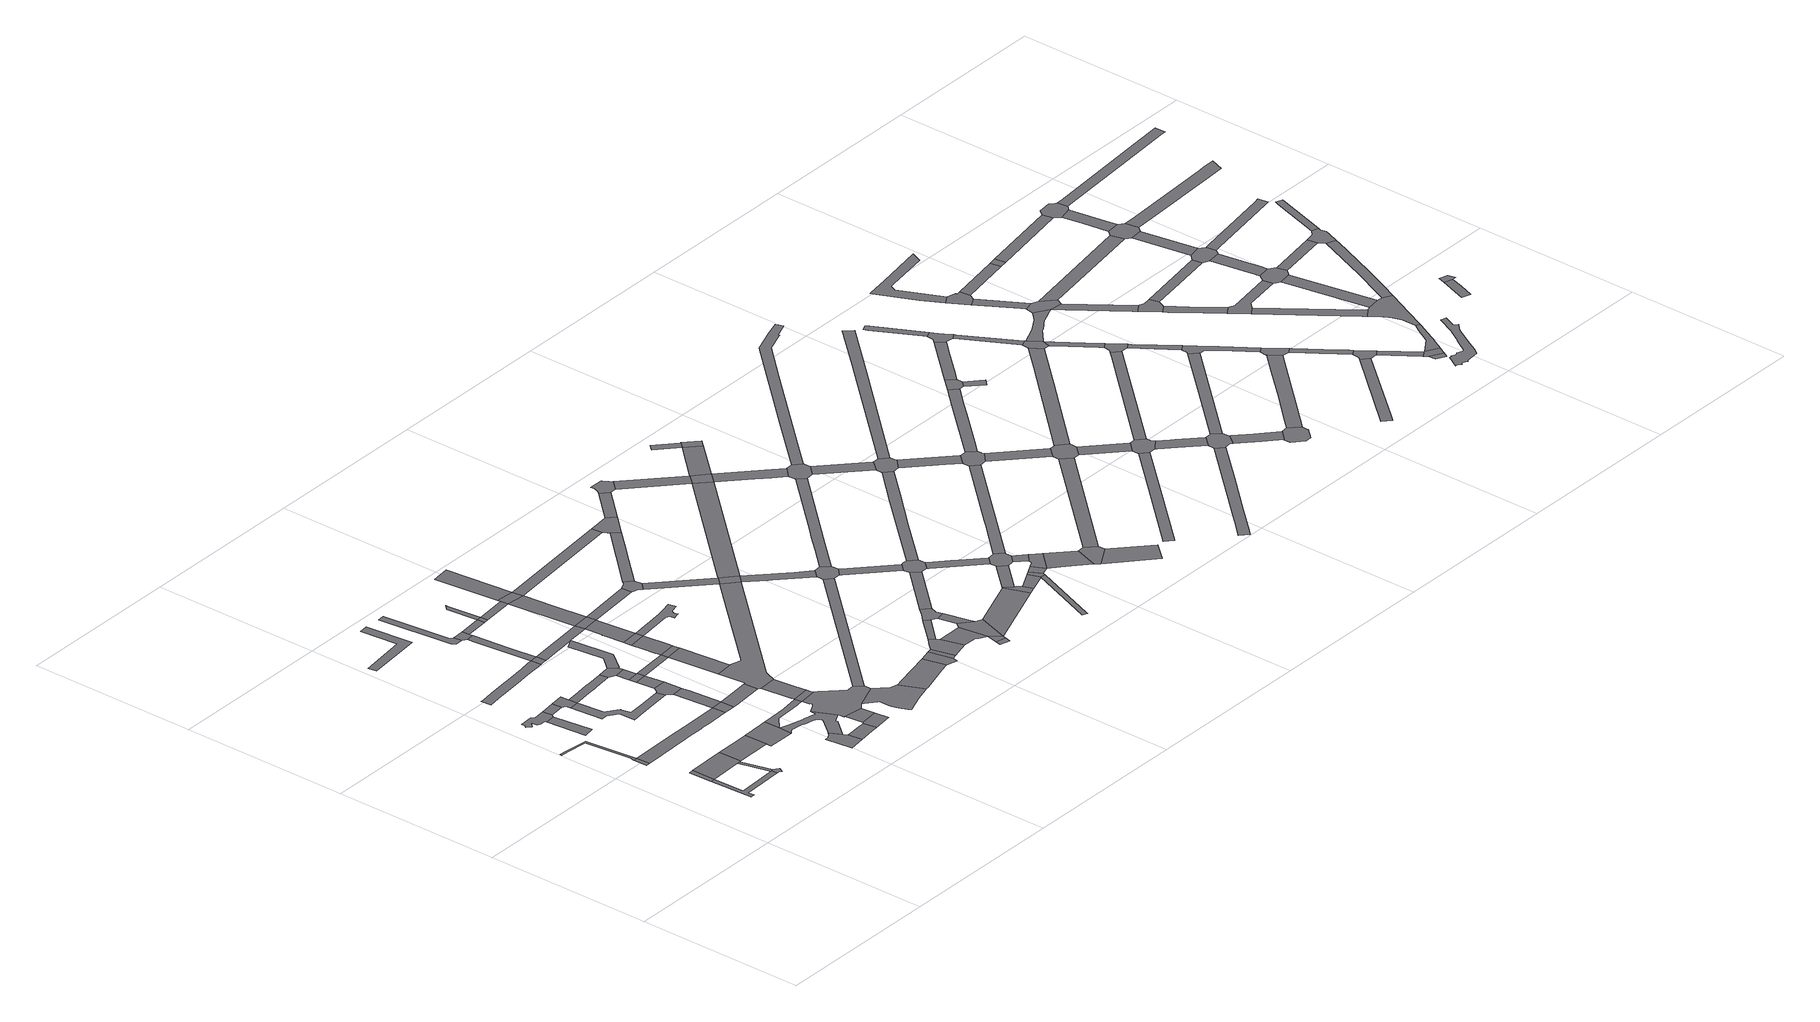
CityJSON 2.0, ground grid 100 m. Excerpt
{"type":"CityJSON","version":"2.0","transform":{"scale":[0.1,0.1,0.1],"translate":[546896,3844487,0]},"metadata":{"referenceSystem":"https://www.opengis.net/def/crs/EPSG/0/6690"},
"CityObjects":{
"road1":{"type":"Road","attributes":{"RoadStructureAttribute.sectionType":"1"},"geometry":[{"type":"MultiSurface","lod":"1","boundaries":[[[0,1,2,3,4,5,6,7,8]]]}]},
"road2":{"type":"Road","geometry":[{"type":"MultiSurface","lod":"1","boundaries":[[[9,10,11,12]]]}]},
"road3":{"type":"Road","geometry":[{"type":"MultiSurface","lod":"1","boundaries":[[[8,7,13,14]]]}]},
"road4":{"type":"Road","attributes":{"RoadStructureAttribute.sectionType":"1"},"geometry":[{"type":"MultiSurface","lod":"1","boundaries":[[[15,12,11,16,17,18,19,20,21,22]]]}]},
"road5":{"type":"Road","geometry":[{"type":"MultiSurface","lod":"1","boundaries":[[[23,9,12,24,25,26]]]}]},
"road6":{"type":"Road","geometry":[{"type":"MultiSurface","lod":"1","boundaries":[[[27,28,29,30,31,32,33,34,35,36,37,38,39,40]]]}]},
"road7":{"type":"Road","attributes":{"RoadStructureAttribute.sectionType":"1"},"geometry":[{"type":"MultiSurface","lod":"1","boundaries":[[[41,25,24,42,43,44,22,45]]]}]},
"road8":{"type":"Road","geometry":[{"type":"MultiSurface","lod":"1","boundaries":[[[45,22,21,46,47,48,49]]]}]},
"road9":{"type":"Road","geometry":[{"type":"MultiSurface","lod":"1","boundaries":[[[50,51,38,37]]]}]},
"road10":{"type":"Road","attributes":{"RoadStructureAttribute.sectionType":"1"},"geometry":[{"type":"MultiSurface","lod":"1","boundaries":[[[52,40,39,53]]]}]},
"road11":{"type":"Road","attributes":{"RoadStructureAttribute.sectionType":"1"},"geometry":[{"type":"MultiSurface","lod":"1","boundaries":[[[54,55,56,57,58,59,60,61,8,14,62,63,64,65,66,67]]]}]},
"road12":{"type":"Road","attributes":{"RoadStructureAttribute.sectionType":"1"},"geometry":[{"type":"MultiSurface","lod":"1","boundaries":[[[68,69,23,26,70]]]}]},
"road13":{"type":"Road","geometry":[{"type":"MultiSurface","lod":"1","boundaries":[[[71,52,53,72,73,74,75]]]}]},
"road14":{"type":"Road","attributes":{"RoadStructureAttribute.sectionType":"1"},"geometry":[{"type":"MultiSurface","lod":"1","boundaries":[[[76,77,78,79,80,81,82,83,84,85,86,87,88,89,90,91]]]}]},
"road15":{"type":"Road","geometry":[{"type":"MultiSurface","lod":"1","boundaries":[[[92,93,68,70,94,95,96,97]]]}]},
"road16":{"type":"Road","attributes":{"RoadStructureAttribute.sectionType":"1"},"geometry":[{"type":"MultiSurface","lod":"1","boundaries":[[[98,99,100,101,102,74,73,103,104,105,106,107,108,109,110]]]}]},
"road17":{"type":"Road","attributes":{"RoadStructureAttribute.sectionType":"1"},"geometry":[{"type":"MultiSurface","lod":"1","boundaries":[[[111,112,113,114,115,116]]]}]},
"road18":{"type":"Road","attributes":{"RoadStructureAttribute.sectionType":"1"},"geometry":[{"type":"MultiSurface","lod":"1","boundaries":[[[117,118,119,120,75,74,121,122,123,124]]]}]},
"road19":{"type":"Road","geometry":[{"type":"MultiSurface","lod":"1","boundaries":[[[125,126,127,128,129,130,131,132]]]}]},
"road20":{"type":"Road","geometry":[{"type":"MultiSurface","lod":"1","boundaries":[[[133,54,67,134,135]]]}]},
"road21":{"type":"Road","attributes":{"RoadStructureAttribute.sectionType":"1"},"geometry":[{"type":"MultiSurface","lod":"1","boundaries":[[[136,137,138,139,140,97,96,141,142,143,144,145,146,147,148,149,150,151,152,125,132,153,154,155,156,157,158]]]}]},
"road22":{"type":"Road","attributes":{"RoadStructureAttribute.sectionType":"1"},"geometry":[{"type":"MultiSurface","lod":"1","boundaries":[[[159,160,161,54,133]]]}]},
"road23":{"type":"Road","geometry":[{"type":"MultiSurface","lod":"1","boundaries":[[[162,163,164,110,109,161,160]]]}]},
"road24":{"type":"Road","attributes":{"RoadStructureAttribute.sectionType":"1"},"geometry":[{"type":"MultiSurface","lod":"1","boundaries":[[[165,166,167,168,131,130,169,170,171,172]]]}]},
"road25":{"type":"Road","geometry":[{"type":"MultiSurface","lod":"1","boundaries":[[[173,76,91,174,175]]]}]},
"road26":{"type":"Road","attributes":{"RoadStructureAttribute.sectionType":"1"},"geometry":[{"type":"MultiSurface","lod":"1","boundaries":[[[176,177,178,179,92,97,180,181,182,183,184,185,186,187]]]}]},
"road27":{"type":"Road","attributes":{"RoadStructureAttribute.sectionType":"1"},"geometry":[{"type":"MultiSurface","lod":"1","boundaries":[[[188,189,163,162]]]}]},
"road28":{"type":"Road","geometry":[{"type":"MultiSurface","lod":"1","boundaries":[[[190,191,192,189,188]]]}]},
"road29":{"type":"Road","geometry":[{"type":"MultiSurface","lod":"1","boundaries":[[[193,117,124,194,195,196]]]}]},
"road30":{"type":"Road","attributes":{"RoadStructureAttribute.sectionType":"1"},"geometry":[{"type":"MultiSurface","lod":"1","boundaries":[[[197,198,199,200,76,173]]]}]},
"road31":{"type":"Road","attributes":{"RoadStructureAttribute.sectionType":"1"},"geometry":[{"type":"MultiSurface","lod":"1","boundaries":[[[195,194,192,191]]]}]},
"road32":{"type":"Road","attributes":{"RoadStructureAttribute.sectionType":"1"},"geometry":[{"type":"MultiSurface","lod":"1","boundaries":[[[201,202,203,204,205,206,207]]]}]},
"road33":{"type":"Road","geometry":[{"type":"MultiSurface","lod":"1","boundaries":[[[208,207,206,199,198,209]]]}]},
"road34":{"type":"Road","attributes":{"RoadStructureAttribute.sectionType":"1"},"geometry":[{"type":"MultiSurface","lod":"1","boundaries":[[[210,211,212,133,135,213,214]]]}]},
"road35":{"type":"Road","geometry":[{"type":"MultiSurface","lod":"1","boundaries":[[[215,216,165,172,217]]]}]},
"road36":{"type":"Road","attributes":{"RoadStructureAttribute.sectionType":"1"},"geometry":[{"type":"MultiSurface","lod":"1","boundaries":[[[218,216,215,219]]]}]},
"road37":{"type":"Road","attributes":{"RoadStructureAttribute.sectionType":"1"},"geometry":[{"type":"MultiSurface","lod":"1","boundaries":[[[220,221,222,223,224,193,196]]]}]},
"road38":{"type":"Road","attributes":{"RoadStructureAttribute.sectionType":"1"},"geometry":[{"type":"MultiSurface","lod":"1","boundaries":[[[225,226,208,209,227]]]}]},
"road39":{"type":"Road","attributes":{"RoadStructureAttribute.sectionType":"1"},"geometry":[{"type":"MultiSurface","lod":"1","boundaries":[[[228,190,188,229]]]}]},
"road40":{"type":"Road","geometry":[{"type":"MultiSurface","lod":"1","boundaries":[[[230,231,176,187,232]]]}]},
"road41":{"type":"Road","attributes":{"RoadStructureAttribute.sectionType":"1"},"geometry":[{"type":"MultiSurface","lod":"1","boundaries":[[[233,173,175,234,235,236,222,237,238]]]}]},
"road42":{"type":"Road","geometry":[{"type":"MultiSurface","lod":"1","boundaries":[[[239,240,241,242,243,176,231]]]}]},
"road43":{"type":"Road","geometry":[{"type":"MultiSurface","lod":"1","boundaries":[[[244,245,246,247,232,187,248,249,250,251,158,157,252,253,254,218,219,255,256,257,258,259,260,261]]]}]},
"road44":{"type":"Road","geometry":[{"type":"MultiSurface","lod":"1","boundaries":[[[262,225,227,263]]]}]},
"road45":{"type":"Road","geometry":[{"type":"MultiSurface","lod":"1","boundaries":[[[264,265,266,267,225,262]]]}]},
"road46":{"type":"Road","attributes":{"RoadStructureAttribute.sectionType":"1"},"geometry":[{"type":"MultiSurface","lod":"1","boundaries":[[[268,269,229,270,271,272,273,274]]]}]},
"road47":{"type":"Road","geometry":[{"type":"MultiSurface","lod":"1","boundaries":[[[275,228,229,269]]]}]},
"road48":{"type":"Road","attributes":{"RoadStructureAttribute.sectionType":"1"},"geometry":[{"type":"MultiSurface","lod":"1","boundaries":[[[276,277,278,279,280,281,282,228,275]]]}]},
"road49":{"type":"Road","geometry":[{"type":"MultiSurface","lod":"1","boundaries":[[[283,284,258,257,285,286,287,288,289,290,291,292,293,294,295,296,297,298,299,300]]]}]},
"road50":{"type":"Road","attributes":{"RoadStructureAttribute.sectionType":"1"},"geometry":[{"type":"MultiSurface","lod":"1","boundaries":[[[301,262,263,302]]]}]},
"road51":{"type":"Road","geometry":[{"type":"MultiSurface","lod":"1","boundaries":[[[303,304,278,277]]]}]},
"road52":{"type":"Road","attributes":{"RoadStructureAttribute.sectionType":"1"},"geometry":[{"type":"MultiSurface","lod":"1","boundaries":[[[305,306,307,238,308,309,310,304,303]]]}]},
"road53":{"type":"Road","geometry":[{"type":"MultiSurface","lod":"1","boundaries":[[[311,233,238,307]]]}]},
"road54":{"type":"Road","attributes":{"RoadStructureAttribute.sectionType":"1"},"geometry":[{"type":"MultiSurface","lod":"1","boundaries":[[[302,312,233,311,313,314,315]]]}]},
"road55":{"type":"Road","geometry":[{"type":"MultiSurface","lod":"1","boundaries":[[[316,301,302,315,317]]]}]},
"road56":{"type":"Road","attributes":{"RoadStructureAttribute.sectionType":"1"},"geometry":[{"type":"MultiSurface","lod":"1","boundaries":[[[318,319,316,317]]]}]},
"road57":{"type":"Road","attributes":{"RoadStructureAttribute.sectionType":"1"},"geometry":[{"type":"MultiSurface","lod":"1","boundaries":[[[320,321,322,323,324,325,326,327,328,329,330,331,332,333,303,277]]]}]},
"road58":{"type":"Road","attributes":{"RoadStructureAttribute.sectionType":"1"},"geometry":[{"type":"MultiSurface","lod":"1","boundaries":[[[334,335,300,299,336,337,338,339]]]}]},
"road59":{"type":"Road","attributes":{"RoadStructureAttribute.sectionType":"1"},"geometry":[{"type":"MultiSurface","lod":"1","boundaries":[[[340,341,342,343,274,273,344,210,214,241,240,345,346,347,348,349,350]]]}]},
"road60":{"type":"Road","attributes":{"RoadStructureAttribute.sectionType":"1"},"geometry":[{"type":"MultiSurface","lod":"1","boundaries":[[[351,311,307,352]]]}]},
"road61":{"type":"Road","geometry":[{"type":"MultiSurface","lod":"1","boundaries":[[[353,334,339,354,355,356,357]]]}]},
"road62":{"type":"Road","attributes":{"RoadStructureAttribute.sectionType":"1"},"geometry":[{"type":"MultiSurface","lod":"1","boundaries":[[[358,353,357,359]]]}]},
"road63":{"type":"Road","attributes":{"RoadStructureAttribute.sectionType":"1"},"geometry":[{"type":"MultiSurface","lod":"1","boundaries":[[[360,361,261,260,362,363]]]}]},
"road64":{"type":"Road","geometry":[{"type":"MultiSurface","lod":"1","boundaries":[[[364,365,351,352,366,367,368,369,370,371]]]}]},
"road65":{"type":"Road","geometry":[{"type":"MultiSurface","lod":"1","boundaries":[[[372,373,374,358,359,375,376,377,378,379]]]}]},
"road66":{"type":"Road","attributes":{"RoadStructureAttribute.sectionType":"1"},"geometry":[{"type":"MultiSurface","lod":"1","boundaries":[[[380,317,315,381,382]]]}]},
"road67":{"type":"Road","attributes":{"RoadStructureAttribute.sectionType":"1"},"geometry":[{"type":"MultiSurface","lod":"1","boundaries":[[[368,367,340,383]]]}]},
"road68":{"type":"Road","attributes":{"RoadStructureAttribute.sectionType":"1"},"geometry":[{"type":"MultiSurface","lod":"1","boundaries":[[[384,378,377,385,386,387,388,389]]]}]},
"road69":{"type":"Road","attributes":{"RoadStructureAttribute.sectionType":"1"},"geometry":[{"type":"MultiSurface","lod":"1","boundaries":[[[390,372,379,391]]]}]},
"road70":{"type":"Road","geometry":[{"type":"MultiSurface","lod":"1","boundaries":[[[392,393,394,395]]]}]},
"road71":{"type":"Road","attributes":{"RoadStructureAttribute.sectionType":"1"},"geometry":[{"type":"MultiSurface","lod":"1","boundaries":[[[388,396,392,395,397,398]]]}]},
"road72":{"type":"Road","geometry":[{"type":"MultiSurface","lod":"1","boundaries":[[[383,340,350,399]]]}]},
"road73":{"type":"Road","attributes":{"RoadStructureAttribute.sectionType":"1"},"geometry":[{"type":"MultiSurface","lod":"1","boundaries":[[[400,364,371,401,402,403]]]}]},
"road74":{"type":"Road","geometry":[{"type":"MultiSurface","lod":"1","boundaries":[[[404,405,389,388,398,406,407]]]}]},
"road75":{"type":"Road","geometry":[{"type":"MultiSurface","lod":"1","boundaries":[[[408,409,390,391,410,411,412,413,414,415]]]}]},
"road76":{"type":"Road","attributes":{"RoadStructureAttribute.sectionType":"1"},"geometry":[{"type":"MultiSurface","lod":"1","boundaries":[[[416,417,413,412,418,404,407]]]}]},
"road77":{"type":"Road","attributes":{"RoadStructureAttribute.sectionType":"1"},"geometry":[{"type":"MultiSurface","lod":"1","boundaries":[[[419,420,421,399,350,422,423,424,425,426]]]}]},
"road78":{"type":"Road","geometry":[{"type":"MultiSurface","lod":"1","boundaries":[[[427,428,426,425,429,430,360,363,431,432,433,434,435]]]}]},
"road79":{"type":"Road","geometry":[{"type":"MultiSurface","lod":"1","boundaries":[[[436,380,382,437,438,400,403,439]]]}]},
"road80":{"type":"Road","attributes":{"RoadStructureAttribute.sectionType":"1"},"geometry":[{"type":"MultiSurface","lod":"1","boundaries":[[[440,406,398,441]]]}]},
"road81":{"type":"Road","attributes":{"RoadStructureAttribute.sectionType":"1"},"geometry":[{"type":"MultiSurface","lod":"1","boundaries":[[[442,408,415,443]]]}]},
"road82":{"type":"Road","attributes":{"RoadStructureAttribute.sectionType":"1"},"geometry":[{"type":"MultiSurface","lod":"1","boundaries":[[[444,432,431,445,446,447,448]]]}]},
"road83":{"type":"Road","attributes":{"RoadStructureAttribute.sectionType":"1"},"geometry":[{"type":"MultiSurface","lod":"1","boundaries":[[[449,450,383,399,451]]]}]},
"road84":{"type":"Road","attributes":{"RoadStructureAttribute.sectionType":"1"},"geometry":[{"type":"MultiSurface","lod":"1","boundaries":[[[452,436,439,453]]]}]},
"road85":{"type":"Road","geometry":[{"type":"MultiSurface","lod":"1","boundaries":[[[454,455,448,447,442,443,456,457,458,459]]]}]},
"road86":{"type":"Road","geometry":[{"type":"MultiSurface","lod":"1","boundaries":[[[460,461,440,441,462,463,464,465,466,467,468,469]]]}]},
"road87":{"type":"Road","attributes":{"RoadStructureAttribute.sectionType":"1"},"geometry":[{"type":"MultiSurface","lod":"1","boundaries":[[[470,471,472,473,474]]]}]},
"road88":{"type":"Road","attributes":{"RoadStructureAttribute.sectionType":"1"},"geometry":[{"type":"MultiSurface","lod":"1","boundaries":[[[475,460,469,476]]]}]},
"road89":{"type":"Road","attributes":{"RoadStructureAttribute.sectionType":"1"},"geometry":[{"type":"MultiSurface","lod":"1","boundaries":[[[477,465,464,478,479,470]]]}]},
"road90":{"type":"Road","attributes":{"RoadStructureAttribute.sectionType":"1"},"geometry":[{"type":"MultiSurface","lod":"1","boundaries":[[[480,481,482,458,457,483,484,485]]]}]},
"road91":{"type":"Road","geometry":[{"type":"MultiSurface","lod":"1","boundaries":[[[486,487,488,489,452,453,490,491,492,493,494,495,496,497]]]}]},
"road92":{"type":"Road","geometry":[{"type":"MultiSurface","lod":"1","boundaries":[[[498,477,470,474,499]]]}]},
"road93":{"type":"Road","attributes":{"RoadStructureAttribute.sectionType":"1"},"geometry":[{"type":"MultiSurface","lod":"1","boundaries":[[[500,501,502,503,427,435,504,505]]]}]},
"road94":{"type":"Road","attributes":{"RoadStructureAttribute.sectionType":"1"},"geometry":[{"type":"MultiSurface","lod":"1","boundaries":[[[506,498,499,507,508]]]}]},
"road95":{"type":"Road","geometry":[{"type":"MultiSurface","lod":"1","boundaries":[[[509,510,511,485,484,512,513,475,476,514,515,516,517,518]]]}]},
"road96":{"type":"Road","attributes":{"RoadStructureAttribute.sectionType":"1"},"geometry":[{"type":"MultiSurface","lod":"1","boundaries":[[[493,492,519,449,520]]]}]},
"road97":{"type":"Road","attributes":{"RoadStructureAttribute.sectionType":"1"},"geometry":[{"type":"MultiSurface","lod":"1","boundaries":[[[516,515,521,522]]]}]},
"road98":{"type":"Road","geometry":[{"type":"MultiSurface","lod":"1","boundaries":[[[523,522,521,524,525,526,506,508,527]]]}]},
"road99":{"type":"Road","attributes":{"RoadStructureAttribute.sectionType":"1"},"geometry":[{"type":"MultiSurface","lod":"1","boundaries":[[[527,508,528,529,530]]]}]},
"road100":{"type":"Road","geometry":[{"type":"MultiSurface","lod":"1","boundaries":[[[520,449,451,531]]]}]},
"road101":{"type":"Road","attributes":{"RoadStructureAttribute.sectionType":"1"},"geometry":[{"type":"MultiSurface","lod":"1","boundaries":[[[532,533,454,459,534,535,536,537]]]}]},
"road102":{"type":"Road","geometry":[{"type":"MultiSurface","lod":"1","boundaries":[[[538,539,530,529,540,541,542,543]]]}]},
"road103":{"type":"Road","attributes":{"RoadStructureAttribute.sectionType":"1"},"geometry":[{"type":"MultiSurface","lod":"1","boundaries":[[[544,531,451,545,546,547,548]]]}]},
"road104":{"type":"Road","attributes":{"RoadStructureAttribute.sectionType":"1"},"geometry":[{"type":"MultiSurface","lod":"1","boundaries":[[[541,540,549,550]]]}]},
"road105":{"type":"Road","attributes":{"RoadStructureAttribute.sectionType":"1"},"geometry":[{"type":"MultiSurface","lod":"1","boundaries":[[[551,552,553,520,531,554]]]}]},
"road106":{"type":"Road","geometry":[{"type":"MultiSurface","lod":"1","boundaries":[[[555,556,557,558,551,559]]]}]},
"road107":{"type":"Road","geometry":[{"type":"MultiSurface","lod":"1","boundaries":[[[548,547,560,561,500,505,562,563,564,565,566,567,568,569]]]}]},
"road108":{"type":"Road","attributes":{"RoadStructureAttribute.sectionType":"1"},"geometry":[{"type":"MultiSurface","lod":"1","boundaries":[[[570,571,572,509,518,573]]]}]},
"road109":{"type":"Road","geometry":[{"type":"MultiSurface","lod":"1","boundaries":[[[559,551,554,574]]]}]},
"road110":{"type":"Road","attributes":{"RoadStructureAttribute.sectionType":"1"},"geometry":[{"type":"MultiSurface","lod":"1","boundaries":[[[565,564,575,576]]]}]},
"road111":{"type":"Road","geometry":[{"type":"MultiSurface","lod":"1","boundaries":[[[577,578,576,575,579,532,537,580,581,582,583,584,585,586]]]}]},
"road112":{"type":"Road","attributes":{"RoadStructureAttribute.sectionType":"1"},"geometry":[{"type":"MultiSurface","lod":"1","boundaries":[[[587,588,538,543,589,590,591]]]}]},
"road113":{"type":"Road","attributes":{"RoadStructureAttribute.sectionType":"1"},"geometry":[{"type":"MultiSurface","lod":"1","boundaries":[[[582,581,592,593,594]]]}]},
"road114":{"type":"Road","geometry":[{"type":"MultiSurface","lod":"1","boundaries":[[[595,596,597,598,594,593,570,573,599,600,601,602,603,604]]]}]},
"road115":{"type":"Road","attributes":{"RoadStructureAttribute.sectionType":"1"},"geometry":[{"type":"MultiSurface","lod":"1","boundaries":[[[605,606,607,608,609,610]]]}]},
"road116":{"type":"Road","attributes":{"RoadStructureAttribute.sectionType":"1"},"geometry":[{"type":"MultiSurface","lod":"1","boundaries":[[[600,599,611,612]]]}]},
"road117":{"type":"Road","attributes":{"RoadStructureAttribute.sectionType":"1"},"geometry":[{"type":"MultiSurface","lod":"1","boundaries":[[[613,614,615,616,617,618,619,620,621]]]}]},
"road118":{"type":"Road","attributes":{"RoadStructureAttribute.sectionType":"1"},"geometry":[{"type":"MultiSurface","lod":"1","boundaries":[[[622,623,624,625,569,568,626,627,628,629,630,631,632,633]]]}]},
"road119":{"type":"Road","geometry":[{"type":"MultiSurface","lod":"1","boundaries":[[[634,635,612,611,636,587,591,637,638,639,640,641]]]}]},
"road120":{"type":"Road","attributes":{"RoadStructureAttribute.sectionType":"1"},"geometry":[{"type":"MultiSurface","lod":"1","boundaries":[[[642,643,644,595,604,645,646,647,648]]]}]},
"road121":{"type":"Road","attributes":{"RoadStructureAttribute.sectionType":"1"},"geometry":[{"type":"MultiSurface","lod":"1","boundaries":[[[639,638,649,650]]]}]},
"road122":{"type":"Road","attributes":{"RoadStructureAttribute.sectionType":"1"},"geometry":[{"type":"MultiSurface","lod":"1","boundaries":[[[651,652,653,654,655,586,585,656,657]]]}]},
"road123":{"type":"Road","geometry":[{"type":"MultiSurface","lod":"1","boundaries":[[[658,659,660,650,649,661,605,610,662,663,664,665,666,667]]]}]},
"road124":{"type":"Road","attributes":{"RoadStructureAttribute.sectionType":"1"},"geometry":[{"type":"MultiSurface","lod":"1","boundaries":[[[668,669,663,662,670,671,672,673]]]}]},
"road125":{"type":"Road","geometry":[{"type":"MultiSurface","lod":"1","boundaries":[[[674,642,648,675,676,677]]]}]},
"road126":{"type":"Road","geometry":[{"type":"MultiSurface","lod":"1","boundaries":[[[678,679,680,673,672,681,613,621,682,683,684,685,686,687,688]]]}]},
"road127":{"type":"Road","geometry":[{"type":"MultiSurface","lod":"1","boundaries":[[[689,690,676,675]]]}]},
"road128":{"type":"Road","attributes":{"RoadStructureAttribute.sectionType":"1"},"geometry":[{"type":"MultiSurface","lod":"1","boundaries":[[[691,692,693,694,695,696,634,641,697,698,699,700]]]}]},
"road129":{"type":"Road","attributes":{"RoadStructureAttribute.sectionType":"1"},"geometry":[{"type":"MultiSurface","lod":"1","boundaries":[[[701,702,703,685,684,704,705,706]]]}]},
"road130":{"type":"Road","attributes":{"RoadStructureAttribute.sectionType":"1"},"geometry":[{"type":"MultiSurface","lod":"1","boundaries":[[[707,708,674,677,709,710,711,712,713]]]}]},
"road131":{"type":"Road","geometry":[{"type":"MultiSurface","lod":"1","boundaries":[[[714,706,705,715,716,717,718,719,720,721,722,723]]]}]},
"road132":{"type":"Road","attributes":{"RoadStructureAttribute.sectionType":"1"},"geometry":[{"type":"MultiSurface","lod":"1","boundaries":[[[724,725,658,667,726]]]}]},
"road133":{"type":"Road","attributes":{"RoadStructureAttribute.sectionType":"1"},"geometry":[{"type":"MultiSurface","lod":"1","boundaries":[[[727,728,729,730,731,732,733]]]}]},
"road134":{"type":"Road","attributes":{"RoadStructureAttribute.sectionType":"1"},"geometry":[{"type":"MultiSurface","lod":"1","boundaries":[[[734,735,678,688,736]]]}]},
"road135":{"type":"Road","geometry":[{"type":"MultiSurface","lod":"1","boundaries":[[[737,738,733,732,739,707,713,740,741,742]]]}]},
"road136":{"type":"Road","attributes":{"RoadStructureAttribute.sectionType":"1"},"geometry":[{"type":"MultiSurface","lod":"1","boundaries":[[[743,744,742,741,745,746,747,748]]]}]},
"road137":{"type":"Road","geometry":[{"type":"MultiSurface","lod":"1","boundaries":[[[748,747,691,700,749,750,751,752,753]]]}]},
"road138":{"type":"Road","attributes":{"RoadStructureAttribute.sectionType":"1"},"geometry":[{"type":"MultiSurface","lod":"1","boundaries":[[[754,755,756,757,758,759,714,723,760,761,762,763,764]]]}]},
"road139":{"type":"Road","attributes":{"RoadStructureAttribute.sectionType":"1"},"geometry":[{"type":"MultiSurface","lod":"1","boundaries":[[[765,766,752,751,767,768,769,770]]]}]},
"road140":{"type":"Road","geometry":[{"type":"MultiSurface","lod":"1","boundaries":[[[770,769,771,724,726,772,773,774,775]]]}]},
"road141":{"type":"Road","attributes":{"RoadStructureAttribute.sectionType":"6"},"geometry":[{"type":"MultiSurface","lod":"1","boundaries":[[[776,777,778,779,780,781,782,753,752,783,784,785,786,787,788,789,790,791,792,793]]]}]},
"road142":{"type":"Road","attributes":{"RoadStructureAttribute.sectionType":"1"},"geometry":[{"type":"MultiSurface","lod":"1","boundaries":[[[794,775,774,795,796]]]}]},
"road143":{"type":"Road","attributes":{"RoadStructureAttribute.sectionType":"1"},"geometry":[{"type":"MultiSurface","lod":"1","boundaries":[[[797,798,799,800,801,802,803]]]}]},
"road144":{"type":"Road","geometry":[{"type":"MultiSurface","lod":"1","boundaries":[[[804,805,806,807,808,809,810,811]]]}]},
"road145":{"type":"Road","attributes":{"RoadStructureAttribute.sectionType":"1"},"geometry":[{"type":"MultiSurface","lod":"1","boundaries":[[[807,806,812,813,814,815]]]}]},
"road146":{"type":"Road","attributes":{"RoadStructureAttribute.sectionType":"1"},"geometry":[{"type":"MultiSurface","lod":"1","boundaries":[[[816,817,818,819,820,821,822,823,805,804,824,825,826,827,828,829,830]]]}]},
"road147":{"type":"Road","geometry":[{"type":"MultiSurface","lod":"1","boundaries":[[[831,832,833,796,795,834,734,736,835,836,837,838,839,840,841]]]}]},
"road148":{"type":"Road","geometry":[{"type":"MultiSurface","lod":"1","boundaries":[[[815,814,776,793,842,843,844]]]}]},
"road149":{"type":"Road","geometry":[{"type":"MultiSurface","lod":"1","boundaries":[[[845,846,841,840,847,754,764,848,849]]]}]},
"road150":{"type":"Road","attributes":{"RoadStructureAttribute.sectionType":"1"},"geometry":[{"type":"MultiSurface","lod":"1","boundaries":[[[793,850,851,852,853,842]]]}]},
"road151":{"type":"Road","attributes":{"RoadStructureAttribute.sectionType":"1"},"geometry":[{"type":"MultiSurface","lod":"1","boundaries":[[[854,809,808,855]]]}]},
"road152":{"type":"Road","attributes":{"RoadStructureAttribute.sectionType":"1"},"geometry":[{"type":"MultiSurface","lod":"1","boundaries":[[[856,857,858,849,848,859,860,861,862,863]]]}]},
"road153":{"type":"Road","geometry":[{"type":"MultiSurface","lod":"1","boundaries":[[[864,853,852,865,866,867,868,869,870]]]}]},
"road154":{"type":"Road","geometry":[{"type":"MultiSurface","lod":"1","boundaries":[[[863,862,871,797,803,872,873,874,875]]]}]},
"road155":{"type":"Road","attributes":{"RoadStructureAttribute.sectionType":"1"},"geometry":[{"type":"MultiSurface","lod":"1","boundaries":[[[875,874,876,877]]]}]},
"road156":{"type":"Road","attributes":{"RoadStructureAttribute.sectionType":"1"},"geometry":[{"type":"MultiSurface","lod":"1","boundaries":[[[878,866,865,879,880,881,882]]]}]},
"road157":{"type":"Road","geometry":[{"type":"MultiSurface","lod":"1","boundaries":[[[883,854,855,884]]]}]},
"road158":{"type":"Road","attributes":{"RoadStructureAttribute.sectionType":"1"},"geometry":[{"type":"MultiSurface","lod":"1","boundaries":[[[885,886,887,888]]]}]},
"road159":{"type":"Road","geometry":[{"type":"MultiSurface","lod":"1","boundaries":[[[877,876,885,888,889,890,891]]]}]},
"road160":{"type":"Road","attributes":{"RoadStructureAttribute.sectionType":"1"},"geometry":[{"type":"MultiSurface","lod":"1","boundaries":[[[892,844,843,893]]]}]},
"road161":{"type":"Road","attributes":{"RoadStructureAttribute.sectionType":"1"},"geometry":[{"type":"MultiSurface","lod":"1","boundaries":[[[894,895,896,897,898,891,890,899,900,901,902,903]]]}]},
"road162":{"type":"Road","attributes":{"RoadStructureAttribute.sectionType":"1"},"geometry":[{"type":"MultiSurface","lod":"1","boundaries":[[[904,905,906,907,908,909]]]}]},
"road163":{"type":"Road","attributes":{"RoadStructureAttribute.sectionType":"1"},"geometry":[{"type":"MultiSurface","lod":"1","boundaries":[[[910,911,912,913,914,915,916,917,918,919,920,921,922,923,924,925,926,927,928,929,930,931,932,933,934,935,936,937,938,939,940,941,942,943,944]]]}]},
"road164":{"type":"Road","geometry":[{"type":"MultiSurface","lod":"1","boundaries":[[[945,946,947,948,882,881,906,905,949,950,951,952]]]}]},
"road165":{"type":"Road","attributes":{"RoadStructureAttribute.sectionType":"1"},"geometry":[{"type":"MultiSurface","lod":"1","boundaries":[[[953,870,869,954,955]]]}]},
"road166":{"type":"Road","attributes":{"RoadStructureAttribute.sectionType":"1"},"geometry":[{"type":"MultiSurface","lod":"1","boundaries":[[[956,883,884,957]]]}]},
"road167":{"type":"Road","geometry":[{"type":"MultiSurface","lod":"1","boundaries":[[[958,959,960,961,909,908,962,963,964,965,966,967,894,903,968,969,970,971,972,973]]]}]},
"road168":{"type":"Road","attributes":{"RoadStructureAttribute.sectionType":"1"},"geometry":[{"type":"MultiSurface","lod":"1","boundaries":[[[974,975,960,959]]]}]},
"road169":{"type":"Road","geometry":[{"type":"MultiSurface","lod":"1","boundaries":[[[976,977,978,979,980,945,952,981,982,975,974,983,984,985,986]]]}]},
"road170":{"type":"Road","attributes":{"RoadStructureAttribute.sectionType":"1"},"geometry":[{"type":"MultiSurface","lod":"1","boundaries":[[[987,988,989,990,991,992,993,994,995,996,978,977]]]}]},
"road171":{"type":"Road","geometry":[{"type":"MultiSurface","lod":"1","boundaries":[[[997,998,953,955,999,992,991,1000,1001,1002]]]}]},
"road172":{"type":"Road","attributes":{"RoadStructureAttribute.sectionType":"1"},"geometry":[{"type":"MultiSurface","lod":"1","boundaries":[[[1003,1004,998,997]]]}]},
"road173":{"type":"Road","geometry":[{"type":"MultiSurface","lod":"1","boundaries":[[[1005,1006,892,893,1004,1003,1007,1008]]]}]},
"road174":{"type":"Road","attributes":{"RoadStructureAttribute.sectionType":"1"},"geometry":[{"type":"MultiSurface","lod":"1","boundaries":[[[1009,1010,1011,1012,1006,1005]]]}]},
"road175":{"type":"Road","geometry":[{"type":"MultiSurface","lod":"1","boundaries":[[[1013,1014,1015,956,957,1011,1010,1016,1017]]]}]},
"road176":{"type":"Road","attributes":{"RoadStructureAttribute.sectionType":"1"},"geometry":[{"type":"MultiSurface","lod":"1","boundaries":[[[1018,1019,1020,1021,973,972,1022,1023,1024,1025,1026,1027,1028]]]}]},
"road177":{"type":"Road","attributes":{"RoadStructureAttribute.sectionType":"1"},"geometry":[{"type":"MultiSurface","lod":"1","boundaries":[[[1029,986,985,1030]]]}]},
"road178":{"type":"Road","geometry":[{"type":"MultiSurface","lod":"1","boundaries":[[[1031,1032,1033,1034,1035,1036,1037]]]}]},
"road179":{"type":"Road","geometry":[{"type":"MultiSurface","lod":"1","boundaries":[[[1038,1031,1037,1039,1040]]]}]},
"road180":{"type":"Road","attributes":{"RoadStructureAttribute.sectionType":"1"},"geometry":[{"type":"MultiSurface","lod":"1","boundaries":[[[1041,1042,1043,1002,1001,1044,1045,1046]]]}]},
"road181":{"type":"Road","geometry":[{"type":"MultiSurface","lod":"1","boundaries":[[[1047,1048,1029,1030,1049,1050,1018,1028,1051,1052,1053,1054]]]}]},
"road182":{"type":"Road","attributes":{"RoadStructureAttribute.sectionType":"1"},"geometry":[{"type":"MultiSurface","lod":"1","boundaries":[[[1055,1056,1057,1058,1008,1007,1059,1060,1061]]]}]},
"road183":{"type":"Road","attributes":{"RoadStructureAttribute.sectionType":"1"},"geometry":[{"type":"MultiSurface","lod":"1","boundaries":[[[1062,1063,1047,1054,1064]]]}]},
"road184":{"type":"Road","attributes":{"RoadStructureAttribute.sectionType":"1"},"geometry":[{"type":"MultiSurface","lod":"1","boundaries":[[[1065,1066,1067,1068,1069,1017,1016,1070,1071,1072,1073]]]}]}
},
"vertices":[
[194,1354,0],[61,1369,0],[12,1373,0],[7,1359,0],[55,1358,0],[179,1343,0],[209,1072,0],[204,1043,0],[228,1044,0],
[314,747,0],[289,746,0],[292,605,0],[317,608,0],
[206,961,0],[230,962,0],
[324,421,0],[301,384,0],[302,351,0],[314,351,0],[325,351,0],[324,388,0],[567,397,0],[566,431,0],
[538,753,0],[513,615,0],[533,615,0],[543,616,0],
[216,1700,0],[194,1717,0],[115,1711,0],[117,1693,0],[107,1678,0],[131,1655,0],[160,1686,0],[164,1650,0],[183,1636,0],[216,1640,0],[217,1628,0],[276,1634,0],[288,1651,0],[282,1708,0],
[534,612,0],[513,613,0],[514,611,0],[558,442,0],[579,438,0],
[578,398,0],[588,398,0],[596,387,0],[613,417,0],
[240,1391,0],[305,1400,0],
[371,1718,0],[378,1660,0],
[861,1058,0],[806,1056,0],[748,1055,0],[723,1055,0],[686,1054,0],[624,1053,0],[564,1052,0],[394,1048,0],[533,970,0],[596,972,0],[648,973,0],[689,974,0],[725,975,0],[863,979,0],
[754,759,0],[641,756,0],[756,620,0],
[453,1727,0],[398,1648,0],[401,1621,0],[462,1627,0],[457,1678,0],
[632,2070,0],[607,2067,0],[541,2058,0],[414,2043,0],[378,2040,0],[256,2026,0],[188,2018,0],[163,2015,0],[169,1956,0],[269,1967,0],[308,1973,0],[450,1987,0],[485,1993,0],[561,2000,0],[613,2005,0],[641,2009,0],
[919,764,0],[890,763,0],[756,615,0],[756,589,0],[918,590,0],[922,667,0],
[652,1361,0],[560,1351,0],[550,1409,0],[550,1411,0],[478,1467,0],[420,1428,0],[457,1430,0],[512,1387,0],[513,1371,0],[518,1293,0],[653,1307,0],[806,1323,0],[793,1376,0],
[331,2707,0],[52,2671,0],[57,2619,0],[392,2656,0],[363,2935,0],[308,2929,0],
[748,1713,0],[644,1700,0],[622,1698,0],[551,1689,0],[578,1641,0],[630,1646,0],[646,1648,0],[755,1661,0],
[1039,444,0],[1027,430,0],[1006,418,0],[982,413,0],[1002,257,0],[1100,269,0],[1089,351,0],[1075,378,0],
[933,1061,0],[891,979,0],[935,981,0],
[1145,618,0],[1143,612,0],[1066,627,0],[1062,628,0],[974,652,0],[933,600,0],[950,607,0],[967,607,0],[980,607,0],[1000,603,0],[1012,600,0],[1035,593,0],[1085,581,0],[1110,571,0],[1120,559,0],[1120,542,0],[1051,458,0],[1082,386,0],[1160,480,0],[1156,490,0],[1162,493,0],[1209,518,0],[1148,646,0],
[914,1260,0],[910,1303,0],[836,1295,0],
[899,1411,0],[821,1410,0],[799,1376,0],
[1226,365,0],[1224,365,0],[1215,364,0],[1185,361,0],[1195,282,0],[1234,287,0],[1236,287,0],[1239,288,0],
[680,2075,0],[660,2012,0],[687,2015,0],
[1189,787,0],[1156,781,0],[1079,769,0],[981,766,0],[924,674,0],[990,729,0],[993,732,0],[1157,741,0],[1161,742,0],[1165,742,0],[1169,742,0],[1196,745,0],
[884,1527,0],[809,1518,0],
[877,1571,0],[875,1571,0],[804,1563,0],
[819,1721,0],[796,1641,0],[864,1650,0],[860,1680,0],
[661,2241,0],[638,2460,0],[594,2456,0],[594,2423,0],
[543,2535,0],[499,2934,0],[454,2929,0],[504,2492,0],[524,2470,0],[566,2473,0],[558,2518,0],
[632,2524,0],[636,2481,0],
[1142,1082,0],[1037,1071,0],[936,1061,0],[954,981,0],[1150,998,0],
[1341,383,0],[1232,371,0],[1351,300,0],
[1220,479,0],[1332,466,0],
[869,1681,0],[946,1783,0],[919,2041,0],[862,2011,0],[885,1798,0],
[773,2537,0],[768,2537,0],[777,2494,0],
[1098,1591,0],[1102,1548,0],
[1300,766,0],[1296,799,0],[1308,758,0],
[1042,2113,0],[771,2024,0],[832,2031,0],[859,2034,0],[928,2042,0],[1050,2054,0],
[1288,875,0],[1274,993,0],[1165,988,0],[1187,805,0],[1188,790,0],
[1440,634,0],[1435,634,0],[1404,664,0],[1325,741,0],[1198,734,0],[1202,698,0],[1212,690,0],[1196,672,0],[1210,514,0],[1214,479,0],[1218,479,0],[1338,471,0],[1349,480,0],[1369,496,0],[1517,552,0],[1516,568,0],[1515,593,0],[1473,635,0],
[803,2540,0],[807,2497,0],
[782,2740,0],[781,2752,0],[767,2738,0],[754,2725,0],
[1243,1258,0],[1210,1560,0],[1102,1546,0],[1103,1545,0],[1136,1256,0],[1137,1249,0],[1250,1256,0],
[1206,1602,0],
[1203,1624,0],[1186,1782,0],[1077,1770,0],[1085,1702,0],[1093,1623,0],[1095,1609,0],[1097,1595,0],
[1628,468,0],[1591,480,0],[1383,485,0],[1437,442,0],[1444,436,0],[1444,431,0],[1444,397,0],[1444,375,0],[1447,357,0],[1460,322,0],[1478,275,0],[1481,269,0],[1487,258,0],[1595,299,0],[1676,323,0],[1679,324,0],[1691,328,0],[1631,467,0],
[990,2561,0],[995,2514,0],
[1181,1827,0],[1072,1816,0],
[1179,1844,0],[1157,2054,0],[1156,2065,0],[1063,1947,0],[1058,1946,0],[1059,1943,0],
[1148,2123,0],
[1041,2123,0],[1125,2334,0],[1107,2500,0],[1106,2508,0],
[988,2578,0],[1098,2571,0],
[1054,2971,0],[944,2959,0],
[1401,1807,0],[1419,1797,0],[1422,1786,0],[1427,1769,0],[1460,1779,0],[1467,1781,0],[1463,1795,0],[1460,1804,0],[1467,1818,0],[1469,1822,0],[1519,1834,0],[1509,1879,0],[1443,1863,0],[1405,1854,0],
[1910,534,0],[1677,478,0],[1710,332,0],[1884,383,0],[1938,397,0],[1942,398,0],
[1829,1801,0],[1671,1629,0],[1312,1240,0],[1308,1241,0],[1156,1084,0],[1279,1005,0],[1294,1046,0],[1301,1066,0],[1823,1630,0],[1907,1721,0],[1914,1728,0],
[1480,2161,0],[1487,2101,0],
[1982,551,0],[2006,381,0],[2012,405,0],[2012,406,0],[2014,414,0],
[2007,557,0],[2043,422,0],
[2199,1420,0],[1482,644,0],[1525,604,0],[2241,1380,0],
[1535,2199,0],[1520,2183,0],[1525,2088,0],[1542,2072,0],[1582,2114,0],[1580,2131,0],[1579,2145,0],[1578,2159,0],
[2075,629,0],[2039,591,0],[2020,571,0],[2071,429,0],[2074,430,0],[2153,451,0],[2114,583,0],[2104,601,0],
[1840,2652,0],[1141,2511,0],[1847,2588,0],
[1870,1844,0],
[2115,582,0],[2229,448,0],[2246,438,0],[2250,436,0],[2295,412,0],[2266,583,0],
[2206,770,0],[2235,742,0],
[2279,345,0],[2272,313,0],[2330,299,0],[2338,331,0],
[2282,358,0],[2341,345,0],[2342,352,0],
[1955,1772,0],
[1866,2553,0],[1718,2308,0],[1799,2395,0],[1909,2513,0],
[2293,618,0],[2281,602,0],[2406,538,0],[2366,553,0],
[2282,851,0],[2246,811,0],[2253,732,0],[2254,731,0],[2268,723,0],[2323,735,0],[2314,772,0],[2327,810,0],
[2359,582,0],[2356,593,0],[2268,721,0],
[2161,1578,0],[2102,1633,0],[2075,1658,0],[2014,1632,0],[2030,1617,0],[2115,1539,0],[2198,1462,0],[2238,1507,0],
[2281,1509,0],[2240,1507,0],[2199,1461,0],[2199,1440,0],[2283,1384,0],[2327,1426,0],[2325,1428,0],[2325,1451,0],[2324,1469,0],
[1967,2666,0],[1851,2581,0],[1861,2563,0],[2012,2624,0],
[2710,654,0],[2764,512,0],
[2529,1118,0],[2573,1077,0],
[2337,1416,0],[2295,1373,0],[2296,1372,0],[2527,1159,0],[2567,1203,0],
[2509,2535,0],[1877,1852,0],[2589,2459,0],
[2131,2843,0],[2178,2801,0],
[2608,1204,0],[2587,1204,0],[2595,1077,0],[2615,1077,0],[2656,1122,0],[2652,1164,0],
[2714,659,0],[2712,656,0],[2794,524,0],[2804,528,0],[2809,529,0],[2788,586,0],[2780,594,0],[2777,598,0],[2765,610,0],[2758,617,0],
[2919,572,0],[2763,173,0],[2789,158,0],[2794,173,0],[2947,567,0],
[2857,815,0],[2902,772,0],
[2896,643,0],[2911,568,0],[2916,570,0],
[2785,1002,0],[2756,1029,0],[2665,1113,0],[2624,1069,0],[2856,855,0],[2897,898,0],
[2155,2914,0],[2157,2894,0],[2150,2876,0],[2142,2855,0],[2191,2802,0],[2216,2804,0],[2218,2805,0],[2270,2861,0],[2257,2873,0],[2255,2878,0],[2236,2910,0],[2235,2912,0],
[2916,654,0],[2953,584,0],
[2877,2153,0],[2533,1782,0],[2487,1732,0],[2398,1636,0],[2479,1637,0],[2920,2112,0],
[2963,679,0],[3003,603,0],[3004,603,0],
[2940,902,0],[2939,901,0],[2898,898,0],[2856,853,0],[2858,815,0],[2903,772,0],[2941,777,0],[2984,820,0],[2985,860,0],[2985,862,0],
[2510,2536,0],[2562,2593,0],
[3003,720,0],[3049,761,0],
[3052,758,0],[3000,706,0],[2998,697,0],[2987,692,0],[3103,711,0],
[3077,538,0],[3187,443,0],[3238,586,0],
[2643,2520,0],
[3206,1851,0],[3011,1642,0],[2853,1381,0],[2887,1418,0],[3095,1643,0],[3251,1811,0],
[3279,587,0],[3245,586,0],[3213,417,0],[3339,492,0],[3339,500,0],[3338,534,0],
[2877,2306,0],[2745,2315,0],[2810,2256,0],[2873,2198,0],[2931,2256,0],
[3450,206,0],[3541,309,0],
[2755,2800,0],[2746,2790,0],[2744,2788,0],[2834,2727,0],
[2785,2835,0],[2666,2940,0],[2651,2923,0],[2636,2906,0],[2786,2834,0],
[2877,2161,0],[2877,2154,0],[2921,2112,0],[2925,2112,0],[2964,2115,0],[3020,2172,0],[3019,2192,0],[3017,2214,0],[3017,2217,0],[2971,2255,0],
[3537,1547,0],[3168,1148,0],[3138,1115,0],[3582,1506,0],
[2866,2761,0],
[3206,1891,0],[3258,1953,0],
[3298,1951,0],[3267,1952,0],[3206,1853,0],[3252,1813,0],[3292,1814,0],[3347,1871,0],[3346,1885,0],[3344,1910,0],[3344,1913,0],[3299,1952,0],
[3879,1235,0],[3878,1234,0],[3338,535,0],[3933,1177,0],[3935,1179,0],
[3472,1647,0],[3537,1589,0],[3590,1648,0],
[3630,1648,0],[3628,1646,0],[3627,1645,0],[3598,1647,0],[3622,1510,0],[3680,1564,0],[3677,1581,0],[3677,1585,0],[3675,1603,0],[3674,1605,0],
[4177,952,0],[3938,692,0],[3586,310,0],[3630,270,0],[3939,605,0],[4221,913,0],
[3877,1274,0],[3932,1335,0],
[4461,685,0],[4002,185,0],[3944,121,0],[3873,49,0],[3918,6,0],[3945,34,0],[4084,186,0],[4296,416,0],[4508,646,0],
[3995,3198,0],[3913,3168,0],[3764,3113,0],[3258,2566,0],[3135,2345,0],[3465,2702,0],[3609,2858,0],[3801,3065,0],[3914,3106,0],[3925,3111,0],[3922,3118,0],[4011,3155,0],
[3968,1337,0],[3966,1334,0],[3878,1245,0],[3947,1180,0],[3974,1181,0],[4028,1240,0],[4028,1269,0],[4028,1284,0],
[4048,2105,0],[3947,1995,0],[3925,1971,0],[3714,1649,0],[3926,1880,0],[3991,1952,0],[4094,2063,0],
[4176,992,0],[4231,1052,0],
[4162,2892,0],[4141,2868,0],[4126,2852,0],[3931,2639,0],[3919,2624,0],[3920,2533,0],[4206,2843,0],
[4269,1054,0],[4268,1052,0],[4239,1052,0],[4177,953,0],[4265,916,0],[4328,965,0],[4318,975,0],[4318,979,0],[4315,1011,0],[4315,1014,0],
[4404,894,0],[4387,910,0],[4274,907,0],[4350,835,0],[4464,726,0],[4518,787,0],
[4115,2178,0],[4128,2066,0],[4159,2098,0],[4160,2136,0],
[4558,789,0],[4556,788,0],[4525,787,0],[4462,688,0],[4510,648,0],[4549,651,0],[4561,640,0],[4606,705,0],[4605,713,0],[4602,745,0],[4602,746,0],
[4215,1983,0],[4246,2016,0],
[4632,2048,0],[4632,2047,0],[4598,2010,0],[4503,1908,0],[4344,1739,0],[4266,1655,0],[4028,1285,0],[4376,1656,0],[4403,1686,0],[4675,1979,0],
[4723,599,0],[4703,617,0],[4614,698,0],[4669,540,0],[4753,462,0],[4809,521,0],
[4368,2453,0],[4356,2440,0],[4199,2178,0],[4348,2340,0],[4379,2374,0],[4401,2398,0],[4414,2410,0],
[4850,524,0],[4753,460,0],[4751,421,0],[4751,419,0],[4813,366,0],[4851,368,0],[4852,368,0],[4907,429,0],[4906,429,0],[4908,467,0],
[4861,1695,0],[4831,1660,0],[4905,1655,0],
[4285,2812,0],[4274,2832,0],[4239,2814,0],[4250,2792,0],[4383,2539,0],[4393,2518,0],[4430,2537,0],
[5096,1377,0],[4837,1094,0],[5143,1335,0],
[4467,2470,0],[4451,2498,0],[4388,2475,0],[4424,2409,0],[4459,2406,0],[4492,2425,0],
[4656,2134,0],[4497,2415,0],[4464,2397,0],[4529,2281,0],[4635,2091,0],[4673,2104,0],
[4677,1979,0],[4687,1978,0],[4712,1977,0],[4728,2027,0],[4677,2098,0],
[5344,1057,0],[5233,936,0],[5061,749,0],[4950,631,0],[4924,603,0],[4876,552,0],[4935,497,0],[4983,549,0],[5033,603,0],[5342,937,0],[5394,993,0],
[4896,1793,0],[4759,1981,0],[4726,1957,0],[4863,1769,0],[4878,1748,0],[4911,1772,0],
[4875,1710,0],[4919,1655,0],[4922,1655,0],[4948,1653,0],[4980,1677,0],
[4913,2246,0],[4865,2199,0],[4791,2150,0],[4785,2146,0],[4726,2120,0],[4723,2119,0],[4708,2113,0],[4778,2072,0],[4809,2099,0],[4819,2103,0],[4820,2104,0],[4897,2157,0],[4899,2158,0],[4922,2167,0],[4946,2177,0],[4957,2182,0],[4986,2193,0],[4995,2197,0],
[4991,1662,0],[5112,1427,0],[5145,1451,0],
[5611,662,0],[5208,197,0],[5205,192,0],[5249,150,0],[5250,151,0],[5291,198,0],[5655,624,0],
[4762,2686,0],[4709,2655,0],[4775,2540,0],[4827,2570,0],[4847,2605,0],[4836,2667,0],[4811,2663,0],[4814,2673,0],
[4794,2508,0],[4909,2319,0],[4921,2298,0],[4982,2313,0],
[4978,3087,0],[4683,3036,0],[4551,3015,0],[4537,3012,0],[4543,2999,0],[4597,2879,0],[4645,2775,0],[4695,2679,0],[4643,2936,0],[4647,2945,0],[4653,2958,0],[4654,2962,0],[4659,2974,0],[4693,2979,0],[4949,3022,0],
[5255,1299,0],[5223,1344,0],[5189,1391,0],[5108,1390,0],[5154,1334,0],[5182,1332,0],[5190,1321,0],[5219,1282,0],[5223,1276,0],[5348,1103,0],[5381,1127,0],
[5075,2191,0],[5091,2227,0],[5020,2295,0],
[5441,1044,0],[5428,1062,0],[5344,1062,0],[5434,986,0],[5466,1009,0],
[5041,2135,0],[5247,1859,0],[5261,1839,0],[5310,1876,0],
[5157,2724,0],[5168,2661,0],
[5646,763,0],[5568,869,0],[5474,998,0],[5442,975,0],[5528,857,0],[5536,846,0],[5627,720,0],[5660,744,0],
[5348,1862,0],[5338,1736,0],[5386,1772,0],[5390,1783,0],[5398,1800,0],[5403,1812,0],[5393,1869,0],
[5625,678,0],[5669,624,0],[5673,623,0],[5697,623,0],[5730,647,0],
[5840,430,0],[5872,454,0],
[5463,1667,0],[5355,1713,0],[5389,1666,0],[5535,1471,0],[5583,1507,0],
[5202,2732,0],[5213,2669,0],
[5857,408,0],[5860,364,0],[5914,334,0],[5932,367,0],
[5940,381,0],[5958,414,0],[5884,454,0],
[5757,2422,0],[5773,2342,0],
[6051,652,0],[6023,607,0],[5976,523,0],[5972,517,0],[5971,516,0],[6000,491,0],[6001,493,0],[6043,577,0],[6044,579,0],[6074,641,0],
[6000,954,0],[5660,1409,0],[5610,1371,0],[5951,917,0],[5964,899,0],[6014,936,0],
[5882,239,0],[5902,227,0],[5903,225,0],[5904,227,0],[5907,230,0],[5910,233,0],[5922,232,0],[5932,227,0],[5947,220,0],[5952,228,0],[6034,235,0],[6059,273,0],[6102,349,0],[6152,436,0],[6163,456,0],[6198,487,0],[6176,506,0],[6205,576,0],[6174,587,0],[6122,476,0],[6119,469,0],[6073,393,0],[6071,394,0],[6047,355,0],[6018,309,0],[6015,305,0],[5999,305,0],[5991,309,0],[5971,317,0],[5966,310,0],[5954,312,0],[5933,322,0],[5928,315,0],[5915,315,0],[5870,240,0],
[5904,1539,0],[5623,1490,0],[5606,1498,0],[5602,1499,0],[5666,1416,0],[5677,1429,0],[5688,1441,0],[5914,1479,0],
[5834,1946,0],[5666,1857,0],[5842,1887,0],
[5691,2819,0],[5705,2756,0],
[6139,955,0],[6119,955,0],[6039,945,0],[6020,938,0],[6015,832,0],[6022,818,0],[6027,807,0],[6031,799,0],[6035,790,0],[6053,738,0],[6084,663,0],[6116,732,0],[6134,770,0],[6161,828,0],[6207,930,0],[6152,955,0],
[6030,1469,0],[5951,1454,0],
[6033,1569,0],[6008,1590,0],[5929,1576,0],[5914,1553,0],[5905,1539,0],[5915,1478,0],[5929,1469,0],[6047,1489,0],[6056,1501,0],[6059,1504,0],[6043,1561,0],
[6005,1608,0],[6003,1623,0],[5995,1672,0],[5988,1711,0],[5961,1877,0],[5881,1868,0],[5882,1868,0],[5914,1671,0],[5925,1603,0],[5926,1595,0],
[5941,1994,0],[5863,1975,0],[5859,1879,0],[5975,1898,0],[5984,1910,0],[5973,1968,0],
[5885,2329,0],[5806,2318,0],
[5863,2461,0],[5783,2454,0],[5909,2358,0],[5896,2436,0],
[5856,2504,0],[5816,2743,0],[5738,2724,0],[5759,2602,0],
[5822,2840,0],[5797,2860,0],[5716,2851,0],[5841,2771,0],[5832,2832,0],
[6392,1516,0],[6263,1198,0],[6240,1148,0],[6195,1051,0],[6251,1025,0],[6270,1066,0],[6318,1176,0],[6364,1286,0],[6404,1388,0],[6435,1467,0],[6446,1495,0],
[6357,1614,0],[6367,1554,0],
[6471,804,0],[6464,780,0],[6446,735,0],[6414,643,0],[6464,625,0],[6499,715,0],[6522,789,0],
[6485,850,0],[6547,791,0],[6536,835,0],
[6509,2062,0],[6480,2057,0],[6012,1974,0],[6022,1917,0],[6491,1998,0],[6520,2003,0],
[6439,1651,0],[6410,1623,0],[6373,1545,0],[6384,1528,0],[6474,1567,0],[6482,1591,0],[6474,1622,0],[6480,1638,0],
[6658,2480,0],[6574,2475,0],[6530,2473,0],[5953,2439,0],[6027,2365,0],[6531,2394,0],[6625,2399,0],
[6543,1974,0],[6535,1950,0],[6584,1960,0],
[6722,2911,0],[6681,2908,0],[6526,2894,0],[6025,2849,0],[5865,2834,0],[5870,2774,0],[6526,2833,0],[6687,2847,0],[6726,2850,0]
]}
